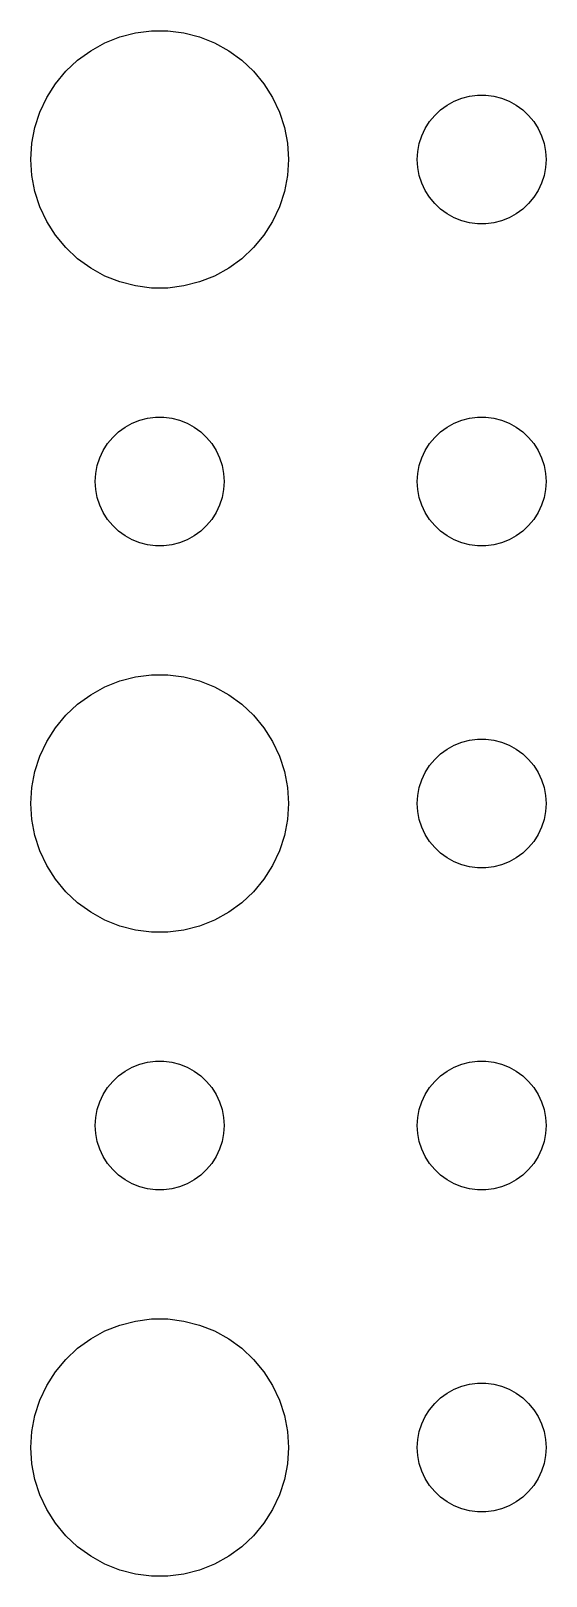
# Model space of a CAD drawing. Header units: metres. Extents: x -157 to 157, y -157 to 157.
# Drawn here: x -78 to -66, y -77.99 to -42.01 of the extents above; entities that cross this region are included whole.
import ezdxf

# ---------------------------------------------------------------- set-up
doc = ezdxf.new("R2010")
doc.units = ezdxf.units.M

msp = doc.modelspace()

# ---------------------------------------------------------------- linework, layer by layer
for p, q in [((-75.927, -42.1468), (-75.5621, -42.0531)), ((-75.5621, -42.0531), (-75.1884, -42.0059)), ((-75.1884, -42.0059), (-74.8116, -42.0059)), ((-74.8116, -42.0059), (-74.4379, -42.0531)), ((-74.4379, -42.0531), (-74.073, -42.1468)), ((-76.6075, -42.467), (-76.2773, -42.2855)), ((-76.2773, -42.2855), (-75.927, -42.1468)), ((-74.073, -42.1468), (-73.7227, -42.2855)), ((-73.7227, -42.2855), (-73.3925, -42.467)), ((-77.1869, -42.9464), (-76.9123, -42.6885)), ((-76.9123, -42.6885), (-76.6075, -42.467)), ((-73.3925, -42.467), (-73.0877, -42.6885)), ((-73.0877, -42.6885), (-72.8131, -42.9464)), ((-77.427, -43.2366), (-77.1869, -42.9464)), ((-72.8131, -42.9464), (-72.573, -43.2366)), ((-77.6289, -43.5547), (-77.427, -43.2366)), ((-72.573, -43.2366), (-72.3711, -43.5547)), ((-67.9635, -43.5734), (-67.7811, -43.5266)), ((-67.7811, -43.5266), (-67.5942, -43.503)), ((-67.5942, -43.503), (-67.4058, -43.503)), ((-67.4058, -43.503), (-67.2189, -43.5266)), ((-67.2189, -43.5266), (-67.0365, -43.5734)), ((-77.9057, -44.2539), (-77.7893, -43.8956)), ((-77.7893, -43.8956), (-77.6289, -43.5547)), ((-72.3711, -43.5547), (-72.2107, -43.8956)), ((-72.2107, -43.8956), (-72.0943, -44.2539)), ((-68.5934, -43.9732), (-68.4561, -43.8442)), ((-68.4561, -43.8442), (-68.3037, -43.7335)), ((-68.3037, -43.7335), (-68.1387, -43.6428)), ((-68.1387, -43.6428), (-67.9635, -43.5734)), ((-67.0365, -43.5734), (-66.8613, -43.6428)), ((-66.8613, -43.6428), (-66.6963, -43.7335)), ((-66.6963, -43.7335), (-66.5439, -43.8442)), ((-66.5439, -43.8442), (-66.4065, -43.9732)), ((-77.9763, -44.624), (-77.9057, -44.2539)), ((-72.0943, -44.2539), (-72.0237, -44.624)), ((-68.8145, -44.2774), (-68.7135, -44.1183)), ((-68.7135, -44.1183), (-68.5934, -43.9732)), ((-66.4065, -43.9732), (-66.2865, -44.1183)), ((-66.2865, -44.1183), (-66.1855, -44.2774)), ((-78, -45), (-77.9763, -44.624)), ((-72.0237, -44.624), (-72, -45)), ((-68.9529, -44.627), (-68.8947, -44.4478)), ((-68.8947, -44.4478), (-68.8145, -44.2774)), ((-66.1855, -44.2774), (-66.1053, -44.4478)), ((-66.1053, -44.4478), (-66.0471, -44.627)), ((-69, -45), (-68.9882, -44.812)), ((-68.9882, -44.812), (-68.9529, -44.627)), ((-66.0471, -44.627), (-66.0118, -44.812)), ((-66.0118, -44.812), (-66, -45)), ((-77.9763, -45.376), (-78, -45)), ((-72, -45), (-72.0237, -45.376)), ((-68.9882, -45.188), (-69, -45)), ((-68.9529, -45.373), (-68.9882, -45.188)), ((-66.0118, -45.188), (-66.0471, -45.373)), ((-66, -45), (-66.0118, -45.188)), ((-77.9057, -45.7461), (-77.9763, -45.376)), ((-72.0237, -45.376), (-72.0943, -45.7461)), ((-68.8947, -45.5522), (-68.9529, -45.373)), ((-68.8145, -45.7226), (-68.8947, -45.5522)), ((-66.1053, -45.5522), (-66.1855, -45.7226)), ((-66.0471, -45.373), (-66.1053, -45.5522)), ((-77.7893, -46.1044), (-77.9057, -45.7461)), ((-72.0943, -45.7461), (-72.2107, -46.1044)), ((-68.7135, -45.8817), (-68.8145, -45.7226)), ((-68.5934, -46.0268), (-68.7135, -45.8817)), ((-68.4561, -46.1558), (-68.5934, -46.0268)), ((-66.4065, -46.0268), (-66.5439, -46.1558)), ((-66.2865, -45.8817), (-66.4065, -46.0268)), ((-66.1855, -45.7226), (-66.2865, -45.8817)), ((-77.6289, -46.4453), (-77.7893, -46.1044)), ((-72.2107, -46.1044), (-72.3711, -46.4453)), ((-68.3037, -46.2665), (-68.4561, -46.1558)), ((-68.1387, -46.3572), (-68.3037, -46.2665)), ((-67.9635, -46.4266), (-68.1387, -46.3572)), ((-66.8613, -46.3572), (-67.0365, -46.4266)), ((-66.6963, -46.2665), (-66.8613, -46.3572)), ((-66.5439, -46.1558), (-66.6963, -46.2665)), ((-77.427, -46.7634), (-77.6289, -46.4453)), ((-77.1869, -47.0536), (-77.427, -46.7634)), ((-72.573, -46.7634), (-72.8131, -47.0536)), ((-72.3711, -46.4453), (-72.573, -46.7634)), ((-67.7811, -46.4734), (-67.9635, -46.4266)), ((-67.5942, -46.497), (-67.7811, -46.4734)), ((-67.4058, -46.497), (-67.5942, -46.497)), ((-67.2189, -46.4734), (-67.4058, -46.497)), ((-67.0365, -46.4266), (-67.2189, -46.4734)), ((-76.9123, -47.3115), (-77.1869, -47.0536)), ((-72.8131, -47.0536), (-73.0877, -47.3115)), ((-76.6075, -47.533), (-76.9123, -47.3115)), ((-73.0877, -47.3115), (-73.3925, -47.533)), ((-76.2773, -47.7145), (-76.6075, -47.533)), ((-75.927, -47.8532), (-76.2773, -47.7145)), ((-75.5621, -47.9469), (-75.927, -47.8532)), ((-74.073, -47.8532), (-74.4379, -47.9469)), ((-73.7227, -47.7145), (-74.073, -47.8532)), ((-73.3925, -47.533), (-73.7227, -47.7145)), ((-75.1884, -47.9941), (-75.5621, -47.9469)), ((-74.8116, -47.9941), (-75.1884, -47.9941)), ((-74.4379, -47.9469), (-74.8116, -47.9941)), ((-75.6387, -51.1428), (-75.4635, -51.0734)), ((-75.4635, -51.0734), (-75.2811, -51.0266)), ((-75.2811, -51.0266), (-75.0942, -51.003)), ((-75.0942, -51.003), (-74.9058, -51.003)), ((-74.9058, -51.003), (-74.7189, -51.0266)), ((-74.7189, -51.0266), (-74.5365, -51.0734)), ((-74.5365, -51.0734), (-74.3613, -51.1428)), ((-68.1387, -51.1428), (-67.9635, -51.0734)), ((-67.9635, -51.0734), (-67.7811, -51.0266)), ((-67.7811, -51.0266), (-67.5942, -51.003)), ((-67.5942, -51.003), (-67.4058, -51.003)), ((-67.4058, -51.003), (-67.2189, -51.0266)), ((-67.2189, -51.0266), (-67.0365, -51.0734)), ((-67.0365, -51.0734), (-66.8613, -51.1428)), ((-76.0934, -51.4732), (-75.9561, -51.3442)), ((-75.9561, -51.3442), (-75.8037, -51.2335)), ((-75.8037, -51.2335), (-75.6387, -51.1428)), ((-74.3613, -51.1428), (-74.1963, -51.2335)), ((-74.1963, -51.2335), (-74.0439, -51.3442)), ((-74.0439, -51.3442), (-73.9065, -51.4732)), ((-68.5934, -51.4732), (-68.4561, -51.3442)), ((-68.4561, -51.3442), (-68.3037, -51.2335)), ((-68.3037, -51.2335), (-68.1387, -51.1428)), ((-66.8613, -51.1428), (-66.6963, -51.2335)), ((-66.6963, -51.2335), (-66.5439, -51.3442)), ((-66.5439, -51.3442), (-66.4065, -51.4732)), ((-76.3947, -51.9478), (-76.3145, -51.7774)), ((-76.3145, -51.7774), (-76.2135, -51.6183)), ((-76.2135, -51.6183), (-76.0934, -51.4732)), ((-73.9065, -51.4732), (-73.7865, -51.6183)), ((-73.7865, -51.6183), (-73.6855, -51.7774)), ((-73.6855, -51.7774), (-73.6053, -51.9478)), ((-68.8947, -51.9478), (-68.8145, -51.7774)), ((-68.8145, -51.7774), (-68.7135, -51.6183)), ((-68.7135, -51.6183), (-68.5934, -51.4732)), ((-66.4065, -51.4732), (-66.2865, -51.6183)), ((-66.2865, -51.6183), (-66.1855, -51.7774)), ((-66.1855, -51.7774), (-66.1053, -51.9478)), ((-76.4882, -52.312), (-76.4529, -52.127)), ((-76.4529, -52.127), (-76.3947, -51.9478)), ((-73.6053, -51.9478), (-73.5471, -52.127)), ((-73.5471, -52.127), (-73.5118, -52.312)), ((-68.9882, -52.312), (-68.9529, -52.127)), ((-68.9529, -52.127), (-68.8947, -51.9478)), ((-66.1053, -51.9478), (-66.0471, -52.127)), ((-66.0471, -52.127), (-66.0118, -52.312)), ((-76.5, -52.5), (-76.4882, -52.312)), ((-76.4882, -52.688), (-76.5, -52.5)), ((-73.5118, -52.312), (-73.5, -52.5)), ((-73.5, -52.5), (-73.5118, -52.688)), ((-69, -52.5), (-68.9882, -52.312)), ((-68.9882, -52.688), (-69, -52.5)), ((-66.0118, -52.312), (-66, -52.5)), ((-66, -52.5), (-66.0118, -52.688)), ((-76.4529, -52.873), (-76.4882, -52.688)), ((-76.3947, -53.0522), (-76.4529, -52.873)), ((-73.5471, -52.873), (-73.6053, -53.0522)), ((-73.5118, -52.688), (-73.5471, -52.873)), ((-68.9529, -52.873), (-68.9882, -52.688)), ((-68.8947, -53.0522), (-68.9529, -52.873)), ((-66.0471, -52.873), (-66.1053, -53.0522)), ((-66.0118, -52.688), (-66.0471, -52.873)), ((-76.3145, -53.2226), (-76.3947, -53.0522)), ((-76.2135, -53.3817), (-76.3145, -53.2226)), ((-73.6855, -53.2226), (-73.7865, -53.3817)), ((-73.6053, -53.0522), (-73.6855, -53.2226)), ((-68.8145, -53.2226), (-68.8947, -53.0522)), ((-68.7135, -53.3817), (-68.8145, -53.2226)), ((-66.1855, -53.2226), (-66.2865, -53.3817)), ((-66.1053, -53.0522), (-66.1855, -53.2226)), ((-76.0934, -53.5268), (-76.2135, -53.3817)), ((-75.9561, -53.6558), (-76.0934, -53.5268)), ((-73.9065, -53.5268), (-74.0439, -53.6558)), ((-73.7865, -53.3817), (-73.9065, -53.5268)), ((-68.5934, -53.5268), (-68.7135, -53.3817)), ((-68.4561, -53.6558), (-68.5934, -53.5268)), ((-66.4065, -53.5268), (-66.5439, -53.6558)), ((-66.2865, -53.3817), (-66.4065, -53.5268)), ((-75.8037, -53.7665), (-75.9561, -53.6558)), ((-75.6387, -53.8572), (-75.8037, -53.7665)), ((-75.4635, -53.9266), (-75.6387, -53.8572)), ((-75.2811, -53.9734), (-75.4635, -53.9266)), ((-75.0942, -53.997), (-75.2811, -53.9734)), ((-74.7189, -53.9734), (-74.9058, -53.997)), ((-74.5365, -53.9266), (-74.7189, -53.9734)), ((-74.3613, -53.8572), (-74.5365, -53.9266)), ((-74.1963, -53.7665), (-74.3613, -53.8572)), ((-74.0439, -53.6558), (-74.1963, -53.7665)), ((-68.3037, -53.7665), (-68.4561, -53.6558)), ((-68.1387, -53.8572), (-68.3037, -53.7665)), ((-67.9635, -53.9266), (-68.1387, -53.8572)), ((-67.7811, -53.9734), (-67.9635, -53.9266)), ((-67.5942, -53.997), (-67.7811, -53.9734)), ((-67.2189, -53.9734), (-67.4058, -53.997)), ((-67.0365, -53.9266), (-67.2189, -53.9734)), ((-66.8613, -53.8572), (-67.0365, -53.9266)), ((-66.6963, -53.7665), (-66.8613, -53.8572)), ((-66.5439, -53.6558), (-66.6963, -53.7665)), ((-74.9058, -53.997), (-75.0942, -53.997)), ((-67.4058, -53.997), (-67.5942, -53.997)), ((-76.2773, -57.2855), (-75.927, -57.1468)), ((-75.927, -57.1468), (-75.5621, -57.0531)), ((-75.5621, -57.0531), (-75.1884, -57.0059)), ((-75.1884, -57.0059), (-74.8116, -57.0059)), ((-74.8116, -57.0059), (-74.4379, -57.0531)), ((-74.4379, -57.0531), (-74.073, -57.1468)), ((-74.073, -57.1468), (-73.7227, -57.2855)), ((-76.9123, -57.6885), (-76.6075, -57.467)), ((-76.6075, -57.467), (-76.2773, -57.2855)), ((-73.7227, -57.2855), (-73.3925, -57.467)), ((-73.3925, -57.467), (-73.0877, -57.6885)), ((-77.1869, -57.9464), (-76.9123, -57.6885)), ((-73.0877, -57.6885), (-72.8131, -57.9464)), ((-77.6289, -58.5547), (-77.427, -58.2366)), ((-77.427, -58.2366), (-77.1869, -57.9464)), ((-72.8131, -57.9464), (-72.573, -58.2366)), ((-72.573, -58.2366), (-72.3711, -58.5547)), ((-77.7893, -58.8956), (-77.6289, -58.5547)), ((-72.3711, -58.5547), (-72.2107, -58.8956)), ((-68.3037, -58.7335), (-68.1387, -58.6428)), ((-68.1387, -58.6428), (-67.9635, -58.5734)), ((-67.9635, -58.5734), (-67.7811, -58.5266)), ((-67.7811, -58.5266), (-67.5942, -58.503)), ((-67.5942, -58.503), (-67.4058, -58.503)), ((-67.4058, -58.503), (-67.2189, -58.5266)), ((-67.2189, -58.5266), (-67.0365, -58.5734)), ((-67.0365, -58.5734), (-66.8613, -58.6428)), ((-66.8613, -58.6428), (-66.6963, -58.7335)), ((-77.9057, -59.2539), (-77.7893, -58.8956)), ((-72.2107, -58.8956), (-72.0943, -59.2539)), ((-68.7135, -59.1183), (-68.5934, -58.9732)), ((-68.5934, -58.9732), (-68.4561, -58.8442)), ((-68.4561, -58.8442), (-68.3037, -58.7335)), ((-66.6963, -58.7335), (-66.5439, -58.8442)), ((-66.5439, -58.8442), (-66.4065, -58.9732)), ((-66.4065, -58.9732), (-66.2865, -59.1183)), ((-77.9763, -59.624), (-77.9057, -59.2539)), ((-72.0943, -59.2539), (-72.0237, -59.624)), ((-68.8947, -59.4478), (-68.8145, -59.2774)), ((-68.8145, -59.2774), (-68.7135, -59.1183)), ((-66.2865, -59.1183), (-66.1855, -59.2774)), ((-66.1855, -59.2774), (-66.1053, -59.4478)), ((-78, -60), (-77.9763, -59.624)), ((-72.0237, -59.624), (-72, -60)), ((-68.9882, -59.812), (-68.9529, -59.627)), ((-68.9529, -59.627), (-68.8947, -59.4478)), ((-66.1053, -59.4478), (-66.0471, -59.627)), ((-66.0471, -59.627), (-66.0118, -59.812)), ((-77.9763, -60.376), (-78, -60)), ((-72, -60), (-72.0237, -60.376)), ((-69, -60), (-68.9882, -59.812)), ((-68.9882, -60.188), (-69, -60)), ((-66.0118, -59.812), (-66, -60)), ((-66, -60), (-66.0118, -60.188)), ((-77.9057, -60.7461), (-77.9763, -60.376)), ((-72.0237, -60.376), (-72.0943, -60.7461)), ((-68.9529, -60.373), (-68.9882, -60.188)), ((-68.8947, -60.5522), (-68.9529, -60.373)), ((-66.0471, -60.373), (-66.1053, -60.5522)), ((-66.0118, -60.188), (-66.0471, -60.373)), ((-77.7893, -61.1044), (-77.9057, -60.7461)), ((-72.0943, -60.7461), (-72.2107, -61.1044)), ((-68.8145, -60.7226), (-68.8947, -60.5522)), ((-68.7135, -60.8817), (-68.8145, -60.7226)), ((-66.1855, -60.7226), (-66.2865, -60.8817)), ((-66.1053, -60.5522), (-66.1855, -60.7226)), ((-77.6289, -61.4453), (-77.7893, -61.1044)), ((-72.2107, -61.1044), (-72.3711, -61.4453)), ((-68.5934, -61.0268), (-68.7135, -60.8817)), ((-68.4561, -61.1558), (-68.5934, -61.0268)), ((-68.3037, -61.2665), (-68.4561, -61.1558)), ((-66.5439, -61.1558), (-66.6963, -61.2665)), ((-66.4065, -61.0268), (-66.5439, -61.1558)), ((-66.2865, -60.8817), (-66.4065, -61.0268)), ((-77.427, -61.7634), (-77.6289, -61.4453)), ((-72.3711, -61.4453), (-72.573, -61.7634)), ((-68.1387, -61.3572), (-68.3037, -61.2665)), ((-67.9635, -61.4266), (-68.1387, -61.3572)), ((-67.7811, -61.4734), (-67.9635, -61.4266)), ((-67.5942, -61.497), (-67.7811, -61.4734)), ((-67.4058, -61.497), (-67.5942, -61.497)), ((-67.2189, -61.4734), (-67.4058, -61.497)), ((-67.0365, -61.4266), (-67.2189, -61.4734)), ((-66.8613, -61.3572), (-67.0365, -61.4266)), ((-66.6963, -61.2665), (-66.8613, -61.3572)), ((-77.1869, -62.0536), (-77.427, -61.7634)), ((-72.573, -61.7634), (-72.8131, -62.0536)), ((-76.9123, -62.3115), (-77.1869, -62.0536)), ((-72.8131, -62.0536), (-73.0877, -62.3115)), ((-76.6075, -62.533), (-76.9123, -62.3115)), ((-76.2773, -62.7145), (-76.6075, -62.533)), ((-73.3925, -62.533), (-73.7227, -62.7145)), ((-73.0877, -62.3115), (-73.3925, -62.533)), ((-75.927, -62.8532), (-76.2773, -62.7145)), ((-75.5621, -62.9469), (-75.927, -62.8532)), ((-75.1884, -62.9941), (-75.5621, -62.9469)), ((-74.4379, -62.9469), (-74.8116, -62.9941)), ((-74.073, -62.8532), (-74.4379, -62.9469)), ((-73.7227, -62.7145), (-74.073, -62.8532)), ((-74.8116, -62.9941), (-75.1884, -62.9941)), ((-75.8037, -66.2335), (-75.6387, -66.1428)), ((-75.6387, -66.1428), (-75.4635, -66.0734)), ((-75.4635, -66.0734), (-75.2811, -66.0266)), ((-75.2811, -66.0266), (-75.0942, -66.003)), ((-75.0942, -66.003), (-74.9058, -66.003)), ((-74.9058, -66.003), (-74.7189, -66.0266)), ((-74.7189, -66.0266), (-74.5365, -66.0734)), ((-74.5365, -66.0734), (-74.3613, -66.1428)), ((-74.3613, -66.1428), (-74.1963, -66.2335)), ((-68.3037, -66.2335), (-68.1387, -66.1428)), ((-68.1387, -66.1428), (-67.9635, -66.0734)), ((-67.9635, -66.0734), (-67.7811, -66.0266)), ((-67.7811, -66.0266), (-67.5942, -66.003)), ((-67.5942, -66.003), (-67.4058, -66.003)), ((-67.4058, -66.003), (-67.2189, -66.0266)), ((-67.2189, -66.0266), (-67.0365, -66.0734)), ((-67.0365, -66.0734), (-66.8613, -66.1428)), ((-66.8613, -66.1428), (-66.6963, -66.2335)), ((-76.2135, -66.6183), (-76.0934, -66.4732)), ((-76.0934, -66.4732), (-75.9561, -66.3442)), ((-75.9561, -66.3442), (-75.8037, -66.2335)), ((-74.1963, -66.2335), (-74.0439, -66.3442)), ((-74.0439, -66.3442), (-73.9065, -66.4732)), ((-73.9065, -66.4732), (-73.7865, -66.6183)), ((-68.7135, -66.6183), (-68.5934, -66.4732)), ((-68.5934, -66.4732), (-68.4561, -66.3442)), ((-68.4561, -66.3442), (-68.3037, -66.2335)), ((-66.6963, -66.2335), (-66.5439, -66.3442)), ((-66.5439, -66.3442), (-66.4065, -66.4732)), ((-66.4065, -66.4732), (-66.2865, -66.6183)), ((-76.3947, -66.9478), (-76.3145, -66.7774)), ((-76.3145, -66.7774), (-76.2135, -66.6183)), ((-73.7865, -66.6183), (-73.6855, -66.7774)), ((-73.6855, -66.7774), (-73.6053, -66.9478)), ((-68.8947, -66.9478), (-68.8145, -66.7774)), ((-68.8145, -66.7774), (-68.7135, -66.6183)), ((-66.2865, -66.6183), (-66.1855, -66.7774)), ((-66.1855, -66.7774), (-66.1053, -66.9478)), ((-76.4882, -67.312), (-76.4529, -67.127)), ((-76.4529, -67.127), (-76.3947, -66.9478)), ((-73.6053, -66.9478), (-73.5471, -67.127)), ((-73.5471, -67.127), (-73.5118, -67.312)), ((-68.9882, -67.312), (-68.9529, -67.127)), ((-68.9529, -67.127), (-68.8947, -66.9478)), ((-66.1053, -66.9478), (-66.0471, -67.127)), ((-66.0471, -67.127), (-66.0118, -67.312)), ((-76.5, -67.5), (-76.4882, -67.312)), ((-76.4882, -67.688), (-76.5, -67.5)), ((-73.5118, -67.312), (-73.5, -67.5)), ((-73.5, -67.5), (-73.5118, -67.688)), ((-69, -67.5), (-68.9882, -67.312)), ((-68.9882, -67.688), (-69, -67.5)), ((-66.0118, -67.312), (-66, -67.5)), ((-66, -67.5), (-66.0118, -67.688)), ((-76.4529, -67.873), (-76.4882, -67.688)), ((-76.3947, -68.0522), (-76.4529, -67.873)), ((-73.5471, -67.873), (-73.6053, -68.0522)), ((-73.5118, -67.688), (-73.5471, -67.873)), ((-68.9529, -67.873), (-68.9882, -67.688)), ((-68.8947, -68.0522), (-68.9529, -67.873)), ((-66.0471, -67.873), (-66.1053, -68.0522)), ((-66.0118, -67.688), (-66.0471, -67.873)), ((-76.3145, -68.2226), (-76.3947, -68.0522)), ((-76.2135, -68.3817), (-76.3145, -68.2226)), ((-73.6855, -68.2226), (-73.7865, -68.3817)), ((-73.6053, -68.0522), (-73.6855, -68.2226)), ((-68.8145, -68.2226), (-68.8947, -68.0522)), ((-68.7135, -68.3817), (-68.8145, -68.2226)), ((-66.1855, -68.2226), (-66.2865, -68.3817)), ((-66.1053, -68.0522), (-66.1855, -68.2226)), ((-76.0934, -68.5268), (-76.2135, -68.3817)), ((-75.9561, -68.6558), (-76.0934, -68.5268)), ((-75.8037, -68.7665), (-75.9561, -68.6558)), ((-74.0439, -68.6558), (-74.1963, -68.7665)), ((-73.9065, -68.5268), (-74.0439, -68.6558)), ((-73.7865, -68.3817), (-73.9065, -68.5268)), ((-68.5934, -68.5268), (-68.7135, -68.3817)), ((-68.4561, -68.6558), (-68.5934, -68.5268)), ((-68.3037, -68.7665), (-68.4561, -68.6558)), ((-66.5439, -68.6558), (-66.6963, -68.7665)), ((-66.4065, -68.5268), (-66.5439, -68.6558)), ((-66.2865, -68.3817), (-66.4065, -68.5268)), ((-75.6387, -68.8572), (-75.8037, -68.7665)), ((-75.4635, -68.9266), (-75.6387, -68.8572)), ((-75.2811, -68.9734), (-75.4635, -68.9266)), ((-75.0942, -68.997), (-75.2811, -68.9734)), ((-74.9058, -68.997), (-75.0942, -68.997)), ((-74.7189, -68.9734), (-74.9058, -68.997)), ((-74.5365, -68.9266), (-74.7189, -68.9734)), ((-74.3613, -68.8572), (-74.5365, -68.9266)), ((-74.1963, -68.7665), (-74.3613, -68.8572)), ((-68.1387, -68.8572), (-68.3037, -68.7665)), ((-67.9635, -68.9266), (-68.1387, -68.8572)), ((-67.7811, -68.9734), (-67.9635, -68.9266)), ((-67.5942, -68.997), (-67.7811, -68.9734)), ((-67.4058, -68.997), (-67.5942, -68.997)), ((-67.2189, -68.9734), (-67.4058, -68.997)), ((-67.0365, -68.9266), (-67.2189, -68.9734)), ((-66.8613, -68.8572), (-67.0365, -68.9266)), ((-66.6963, -68.7665), (-66.8613, -68.8572)), ((-76.6075, -72.467), (-76.2773, -72.2855)), ((-76.2773, -72.2855), (-75.927, -72.1468)), ((-75.927, -72.1468), (-75.5621, -72.0531)), ((-75.5621, -72.0531), (-75.1884, -72.0059)), ((-75.1884, -72.0059), (-74.8116, -72.0059)), ((-74.8116, -72.0059), (-74.4379, -72.0531)), ((-74.4379, -72.0531), (-74.073, -72.1468)), ((-74.073, -72.1468), (-73.7227, -72.2855)), ((-73.7227, -72.2855), (-73.3925, -72.467)), ((-77.1869, -72.9464), (-76.9123, -72.6885)), ((-76.9123, -72.6885), (-76.6075, -72.467)), ((-73.3925, -72.467), (-73.0877, -72.6885)), ((-73.0877, -72.6885), (-72.8131, -72.9464)), ((-77.427, -73.2366), (-77.1869, -72.9464)), ((-72.8131, -72.9464), (-72.573, -73.2366)), ((-77.6289, -73.5547), (-77.427, -73.2366)), ((-72.573, -73.2366), (-72.3711, -73.5547)), ((-77.7893, -73.8956), (-77.6289, -73.5547)), ((-72.3711, -73.5547), (-72.2107, -73.8956)), ((-68.4561, -73.8442), (-68.3037, -73.7335)), ((-68.3037, -73.7335), (-68.1387, -73.6428)), ((-68.1387, -73.6428), (-67.9635, -73.5734)), ((-67.9635, -73.5734), (-67.7811, -73.5266)), ((-67.7811, -73.5266), (-67.5942, -73.503)), ((-67.5942, -73.503), (-67.4058, -73.503)), ((-67.4058, -73.503), (-67.2189, -73.5266)), ((-67.2189, -73.5266), (-67.0365, -73.5734)), ((-67.0365, -73.5734), (-66.8613, -73.6428)), ((-66.8613, -73.6428), (-66.6963, -73.7335)), ((-66.6963, -73.7335), (-66.5439, -73.8442)), ((-77.9057, -74.2539), (-77.7893, -73.8956)), ((-72.2107, -73.8956), (-72.0943, -74.2539)), ((-68.8145, -74.2774), (-68.7135, -74.1183)), ((-68.7135, -74.1183), (-68.5934, -73.9732)), ((-68.5934, -73.9732), (-68.4561, -73.8442)), ((-66.5439, -73.8442), (-66.4065, -73.9732)), ((-66.4065, -73.9732), (-66.2865, -74.1183)), ((-66.2865, -74.1183), (-66.1855, -74.2774)), ((-77.9763, -74.624), (-77.9057, -74.2539)), ((-72.0943, -74.2539), (-72.0237, -74.624)), ((-68.9529, -74.627), (-68.8947, -74.4478)), ((-68.8947, -74.4478), (-68.8145, -74.2774)), ((-66.1855, -74.2774), (-66.1053, -74.4478)), ((-66.1053, -74.4478), (-66.0471, -74.627)), ((-78, -75), (-77.9763, -74.624)), ((-72.0237, -74.624), (-72, -75)), ((-69, -75), (-68.9882, -74.812)), ((-68.9882, -74.812), (-68.9529, -74.627)), ((-66.0471, -74.627), (-66.0118, -74.812)), ((-66.0118, -74.812), (-66, -75)), ((-77.9763, -75.376), (-78, -75)), ((-72, -75), (-72.0237, -75.376)), ((-68.9882, -75.188), (-69, -75)), ((-68.9529, -75.373), (-68.9882, -75.188)), ((-66.0118, -75.188), (-66.0471, -75.373)), ((-66, -75), (-66.0118, -75.188)), ((-77.9057, -75.7461), (-77.9763, -75.376)), ((-72.0237, -75.376), (-72.0943, -75.7461)), ((-68.8947, -75.5522), (-68.9529, -75.373)), ((-68.8145, -75.7226), (-68.8947, -75.5522)), ((-66.1053, -75.5522), (-66.1855, -75.7226)), ((-66.0471, -75.373), (-66.1053, -75.5522)), ((-77.7893, -76.1044), (-77.9057, -75.7461)), ((-72.0943, -75.7461), (-72.2107, -76.1044)), ((-68.7135, -75.8817), (-68.8145, -75.7226)), ((-68.5934, -76.0268), (-68.7135, -75.8817)), ((-66.2865, -75.8817), (-66.4065, -76.0268)), ((-66.1855, -75.7226), (-66.2865, -75.8817)), ((-77.6289, -76.4453), (-77.7893, -76.1044)), ((-72.2107, -76.1044), (-72.3711, -76.4453)), ((-68.4561, -76.1558), (-68.5934, -76.0268)), ((-68.3037, -76.2665), (-68.4561, -76.1558)), ((-68.1387, -76.3572), (-68.3037, -76.2665)), ((-66.6963, -76.2665), (-66.8613, -76.3572)), ((-66.5439, -76.1558), (-66.6963, -76.2665)), ((-66.4065, -76.0268), (-66.5439, -76.1558)), ((-77.427, -76.7634), (-77.6289, -76.4453)), ((-72.3711, -76.4453), (-72.573, -76.7634)), ((-67.9635, -76.4266), (-68.1387, -76.3572)), ((-67.7811, -76.4734), (-67.9635, -76.4266)), ((-67.5942, -76.497), (-67.7811, -76.4734)), ((-67.4058, -76.497), (-67.5942, -76.497)), ((-67.2189, -76.4734), (-67.4058, -76.497)), ((-67.0365, -76.4266), (-67.2189, -76.4734)), ((-66.8613, -76.3572), (-67.0365, -76.4266)), ((-77.1869, -77.0536), (-77.427, -76.7634)), ((-72.573, -76.7634), (-72.8131, -77.0536)), ((-76.9123, -77.3115), (-77.1869, -77.0536)), ((-76.6075, -77.533), (-76.9123, -77.3115)), ((-73.0877, -77.3115), (-73.3925, -77.533)), ((-72.8131, -77.0536), (-73.0877, -77.3115)), ((-76.2773, -77.7145), (-76.6075, -77.533)), ((-75.927, -77.8532), (-76.2773, -77.7145)), ((-73.7227, -77.7145), (-74.073, -77.8532)), ((-73.3925, -77.533), (-73.7227, -77.7145)), ((-75.5621, -77.9469), (-75.927, -77.8532)), ((-75.1884, -77.9941), (-75.5621, -77.9469)), ((-74.8116, -77.9941), (-75.1884, -77.9941)), ((-74.4379, -77.9469), (-74.8116, -77.9941)), ((-74.073, -77.8532), (-74.4379, -77.9469))]:
    msp.add_line(p, q)

doc.saveas('drawing.dxf')
